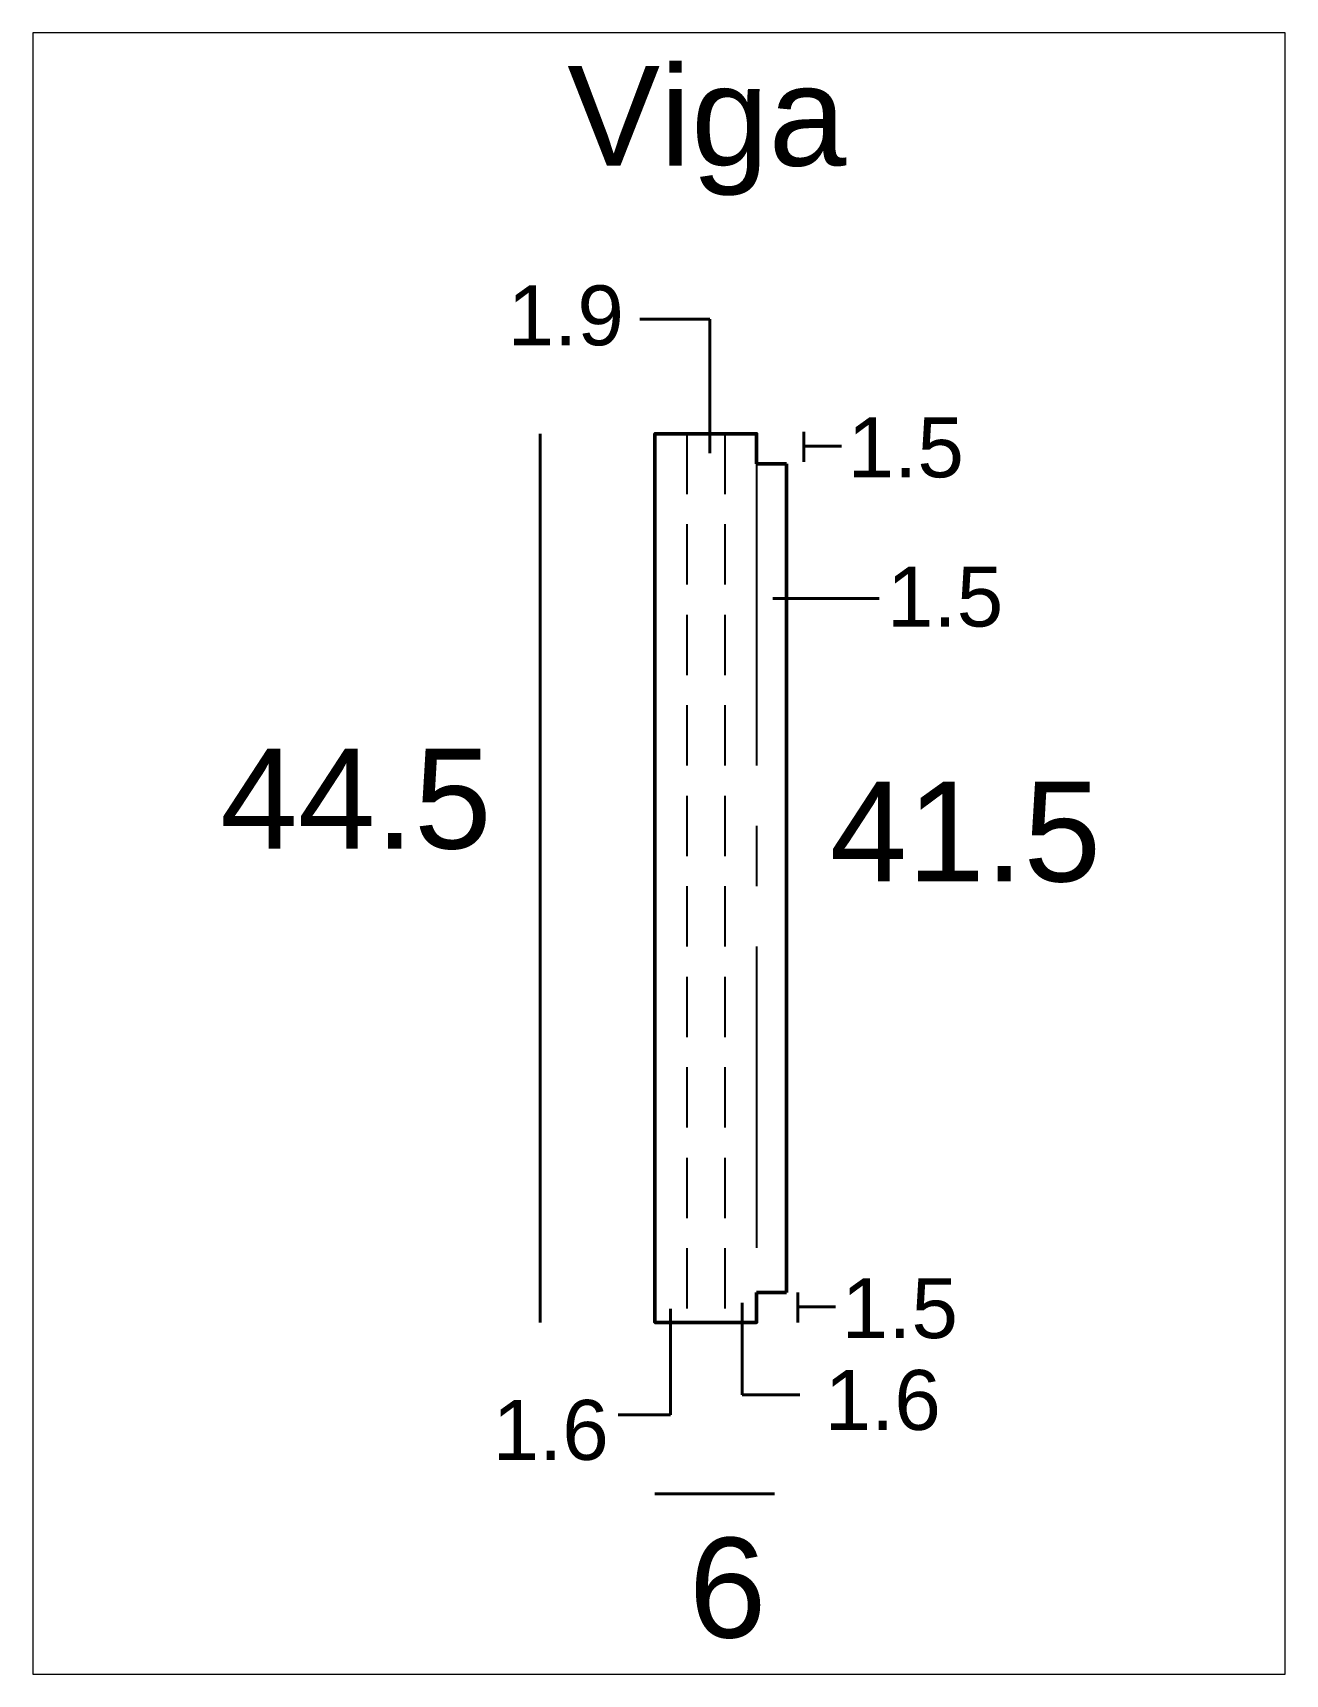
# Paper-space layout 'Layout1' of a CAD drawing. Header units: millimetres. Extents: x 0 to 204, y 0 to 267.
# The model-space entities are those that its viewports show. They can reach past a viewport. Long polylines and large blocks are cut down to what shows.
import ezdxf

# ---------------------------------------------------------------- set-up
doc = ezdxf.new("R2010")
doc.units = ezdxf.units.MM
doc.header["$LTSCALE"] = 0.25
doc.linetypes.add('CENTERX2', pattern=[101.6, 63.5, -12.7, 12.7, -12.7])
doc.linetypes.add('DASHED', pattern=[19.05, 12.7, -6.35])
doc.styles.get("Standard").update_dxf_attribs({"font": 'arial.ttf'})

msp = doc.modelspace()

# ---------------------------------------------------------------- linework, layer by layer
at = {"lineweight": 40}
for p, q in [((2442.8, 2688.36), (2407.65, 2688.36)), ((2442.8, 2621.13), (2442.8, 2688.36)), ((2357.78, 2630.89), (2357.78, 2185.89)), ((2489.81, 2631.94), (2489.81, 2616.94)), ((2489.81, 2624.76), (2508.7, 2624.76)), ((2474.32, 2548.5), (2527.66, 2548.5)), ((2459.03, 2195.76), (2459.03, 2149.71)), ((2486.84, 2200.89), (2486.84, 2185.89)), ((2423.07, 2192.77), (2423.07, 2139.6)), ((2486.84, 2193.7), (2505.73, 2193.7)), ((2459.03, 2149.71), (2487.88, 2149.71)), ((2423.07, 2139.6), (2396.84, 2139.6)), ((2415.21, 2100.03), (2475.21, 2100.03))]:
    msp.add_line(p, q, dxfattribs=at)
at = {"color": 3, "linetype": 'DASHED'}
for p, q in [((2431.21, 2630.89), (2431.21, 2185.89)), ((2450.21, 2630.89), (2450.21, 2185.89))]:
    msp.add_line(p, q, dxfattribs=at)
at = {"color": 150, "lineweight": 50}
for p, q in [((2466.21, 2615.89), (2481.21, 2615.89)), ((2481.21, 2615.89), (2481.21, 2200.89)), ((2481.21, 2200.89), (2466.21, 2200.89))]:
    msp.add_line(p, q, dxfattribs=at)
at = {"color": 6, "linetype": 'CENTERX2'}
msp.add_line((2466.21, 2615.89), (2466.21, 2200.89), dxfattribs=at)
at = {"color": 150, "lineweight": 50}
msp.add_lwpolyline([(2466.21, 2200.89), (2466.21, 2185.89), (2415.21, 2185.89), (2415.21, 2630.89), (2466.21, 2630.89), (2466.21, 2615.89)], dxfattribs=at)

# ---------------------------------------------------------------- texts
at = {"attachment_point": 1}
for s, width, insert, char_height in [('Viga', 271.2665, (2371.28, 2815.15), 50), ('1.9', 55.1788, (2341.44, 2705.21), 30), ('1.5', 55.1788, (2511.78, 2639.1), 30), ('1.5', 55.1788, (2531.5, 2564.38), 30), ('44.5', 140.2527, (2197.49, 2473.19), 50), ('41.5', 44.8427, (2502.81, 2456.71), 50), ('1.5', 55.1788, (2508.81, 2208.05), 30), ('1.6', 55.1788, (2500.23, 2162.1), 30), ('1.6', 55.1788, (2333.87, 2147.09), 30), ('6', 170.784, (2432.21, 2078.1), 50)]:
    msp.add_mtext_dynamic_manual_height_columns(s, width=width, gutter_width=12.5, heights=[0], dxfattribs=dict(at, insert=insert, char_height=char_height))

psp = doc.layouts.get("Layout1")

# ---------------------------------------------------------------- viewports
at = {"layer": '0', "view_target_point": (2783.12, 2319.96)}
psp.add_viewport(center=(101.95, 133.35), size=(203.41, 266.466), view_center_point=(-365.84, 100.77), view_height=821.919, dxfattribs=at)

doc.saveas('drawing.dxf')
